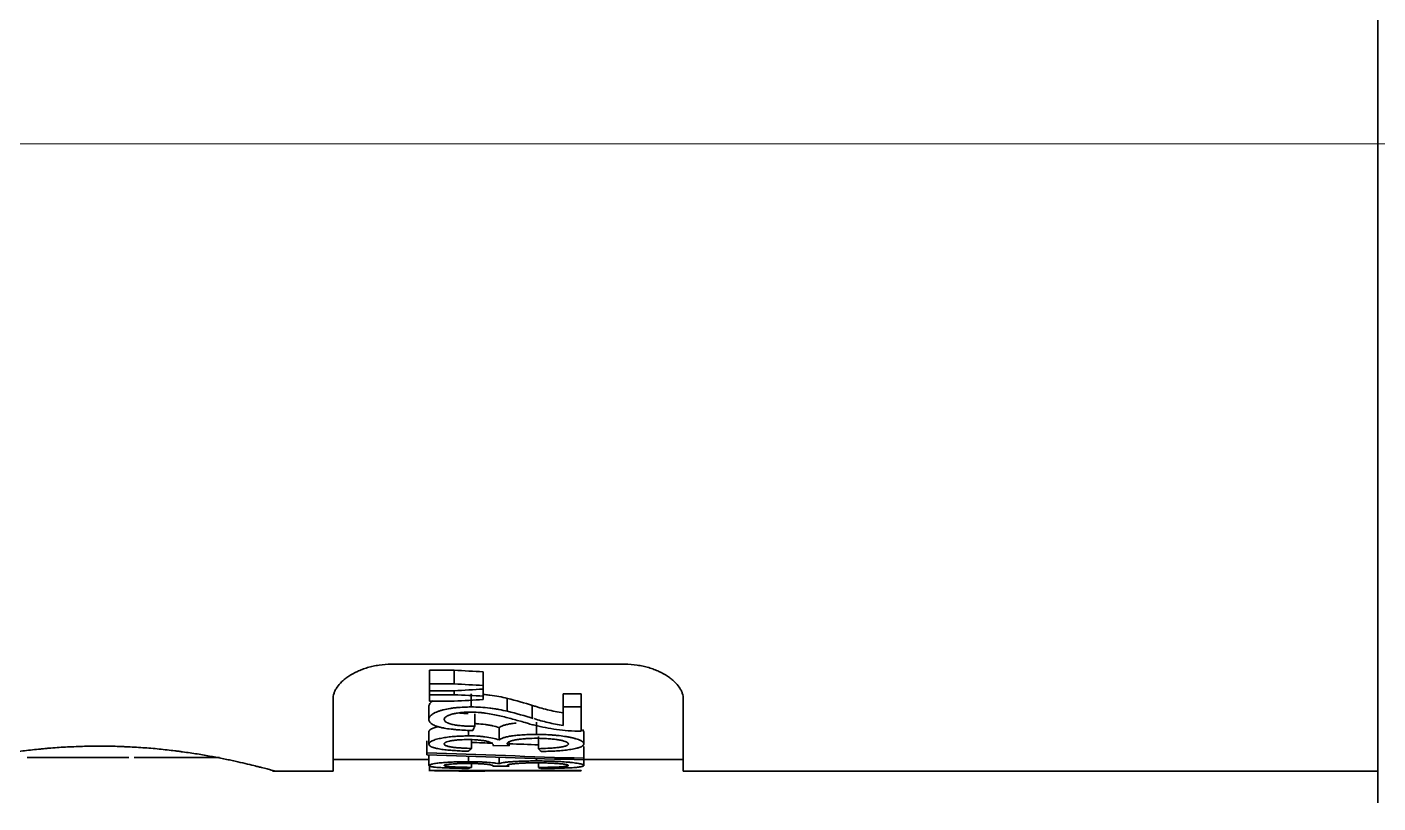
# Model space of a CAD drawing. Extents: x 5997 to 10491, y -672 to 3388.
# Drawn here: x 9485.33 to 9508.47, y 1330.53 to 1343.83 of the extents above; entities that cross this region are included whole.
import ezdxf

# ---------------------------------------------------------------- set-up
doc = ezdxf.new("R2010")
doc.units = 0
doc.header["$LTSCALE"] = 5
doc.layers.get('0').update_dxf_attribs({"linetype": 'CONTINUOUS', "lineweight": 0})
doc.layers.add('1', color=7, linetype='CONTINUOUS', true_color=0xffffff)

msp = doc.modelspace()

# ---------------------------------------------------------------- linework, layer by layer
at = {"color": 4}
msp.add_line((9415.073, 1341.826), (9515.073, 1341.826), dxfattribs=at)
at = {"layer": '1', "color": 7, "linetype": 'Continuous', "lineweight": 35}
for p, q in [((9508.473, 1330.529), (9508.473, 1353.124)), ((9491.573, 1332.906), (9495.573, 1332.906)), ((9492.225, 1332.803), (9492.225, 1332.57)), ((9492.225, 1332.803), (9492.651, 1332.803)), ((9492.651, 1332.803), (9492.651, 1332.57)), ((9493.147, 1332.775), (9493.147, 1332.542)), ((9492.651, 1332.57), (9492.225, 1332.57)), ((9492.225, 1332.453), (9492.225, 1332.57)), ((9493.147, 1332.542), (9493.147, 1332.481)), ((9493.147, 1332.481), (9493.147, 1332.359)), ((9490.573, 1332.31), (9490.573, 1331.076)), ((9492.225, 1332.453), (9492.225, 1332.384)), ((9492.225, 1332.453), (9492.651, 1332.453)), ((9492.225, 1332.276), (9492.225, 1332.384)), ((9492.651, 1332.384), (9492.225, 1332.384)), ((9492.225, 1332.276), (9492.651, 1332.276)), ((9492.651, 1332.453), (9492.651, 1332.384)), ((9493.147, 1332.359), (9493.147, 1332.301)), ((9493.558, 1332.099), (9493.558, 1332.321)), ((9494.518, 1332.398), (9494.518, 1332.175)), ((9494.518, 1332.398), (9494.825, 1332.398)), ((9494.825, 1332.398), (9494.825, 1332.175)), ((9496.573, 1331.076), (9496.573, 1332.31)), ((9492.215, 1332.182), (9492.215, 1331.963)), ((9493, 1331.843), (9493, 1332.059)), ((9493.985, 1332.198), (9493.985, 1331.975)), ((9494.825, 1332.175), (9494.518, 1332.175)), ((9494.518, 1331.856), (9494.518, 1332.175)), ((9494.825, 1332.175), (9494.825, 1331.759)), ((9493.417, 1331.821), (9493.417, 1331.61)), ((9494.056, 1331.915), (9494.056, 1331.703)), ((9494.848, 1331.788), (9494.869, 1331.75)), ((9492.182, 1331.596), (9492.182, 1331.39)), ((9492.215, 1331.748), (9492.215, 1331.539)), ((9492.892, 1331.776), (9492.892, 1331.678)), ((9492.947, 1331.463), (9492.947, 1331.612)), ((9493.593, 1331.508), (9493.593, 1331.56)), ((9494.094, 1331.666), (9494.094, 1331.459)), ((9494.869, 1331.75), (9494.869, 1331.54)), ((9492.182, 1331.356), (9492.182, 1331.39)), ((9492.215, 1331.354), (9492.215, 1331.171)), ((9492.892, 1331.33), (9492.892, 1331.236)), ((9493.313, 1331.514), (9493.593, 1331.508)), ((9494.869, 1331.499), (9494.869, 1331.295)), ((9485.839, 1331.306), (9485.939, 1331.306)), ((9485.961, 1331.306), (9485.939, 1331.306)), ((9486.156, 1331.306), (9485.961, 1331.306)), ((9486.156, 1331.306), (9486.531, 1331.306)), ((9486.663, 1331.306), (9486.531, 1331.306)), ((9486.956, 1331.306), (9486.663, 1331.306)), ((9487.074, 1331.306), (9486.956, 1331.306)), ((9490.573, 1331.276), (9492.215, 1331.276)), ((9492.225, 1331.164), (9492.225, 1331.088)), ((9492.225, 1331.083), (9492.225, 1331.088)), ((9494.825, 1331.088), (9492.225, 1331.088)), ((9492.947, 1331.139), (9492.947, 1331.204)), ((9493.313, 1331.16), (9493.593, 1331.157)), ((9493.417, 1331.312), (9493.417, 1331.204)), ((9494.056, 1331.291), (9494.056, 1331.249)), ((9494.094, 1331.201), (9494.094, 1331.137)), ((9494.825, 1331.088), (9494.825, 1331.081)), ((9494.869, 1331.266), (9494.869, 1331.295)), ((9494.869, 1331.276), (9496.573, 1331.276)), ((9494.869, 1331.266), (9494.869, 1331.171)), ((9489.538, 1331.076), (9490.573, 1331.076)), ((9492.792, 1331.081), (9494.825, 1331.081)), ((9492.834, 1331.076), (9493.146, 1331.076)), ((9493.176, 1331.076), (9493.176, 1331.081)), ((9496.573, 1331.076), (9508.473, 1331.076))]:
    msp.add_line(p, q, dxfattribs=at)
for centre, major_axis, ratio, start_param, end_param in [((9534.637, 2061.196), (0, -729.612), 0.995424, 6.225343, 6.226026), ((9535.189, 2089.596), (0, 758.231), 0.995424, 3.085204, 3.085861), ((9452.694, 2051.153), (0, 719.822), 0.995037, 3.197409, 3.198101), ((9536.012, 2205.77), (0, 874.471), 0.995795, 3.091778, 3.092348), ((9453.762, 2092.503), (0, 761.232), 0.995037, 3.192957, 3.193612), ((9492.274, 1342.117), (0, 11.038), 0.179816, 3.497773, 3.515945), ((9507.859, 1737.204), (0, -405.918), 0.987887, 6.245989, 6.246903), ((9507.887, 1745.894), (0, 414.809), 0.987887, 3.103258, 3.10982), ((9507.09, 1749.579), (0, -418.495), 0.987887, 6.247118, 6.253621), ((9492.031, 1342.833), (0, 11.755), 0.306694, 3.381996, 3.398443), ((9507.859, 1737.204), (0, -405.918), 0.987887, 6.247601, 6.248852), ((9494.755, 1342.355), (0, -11.278), 0.22723, 6.022337, 6.039108), ((9492.572, 1342.925), (0, 11.849), 0.306694, 3.228942, 3.244828), ((9494.361, 1342.403), (0, -11.327), 0.22723, 6.179204, 6.195448)]:
    msp.add_ellipse(centre, major_axis=major_axis, ratio=ratio, start_param=start_param, end_param=end_param, dxfattribs=at)
for points, knots in [([(9491.573, 1332.906), (9491.501, 1332.906), (9491.431, 1332.901), (9491.346, 1332.889), (9491.329, 1332.886), (9491.295, 1332.88), (9491.278, 1332.877), (9491.229, 1332.866), (9491.197, 1332.858), (9491.134, 1332.839), (9491.104, 1332.829), (9491.06, 1332.813), (9491.046, 1332.807), (9491.018, 1332.795), (9491.004, 1332.789), (9490.936, 1332.758), (9490.887, 1332.731), (9490.832, 1332.694), (9490.821, 1332.687), (9490.801, 1332.672), (9490.79, 1332.664), (9490.761, 1332.641), (9490.743, 1332.625), (9490.693, 1332.577), (9490.665, 1332.544), (9490.63, 1332.494), (9490.62, 1332.477), (9490.603, 1332.443), (9490.596, 1332.426), (9490.579, 1332.376), (9490.573, 1332.343), (9490.573, 1332.31)], [0, 0, 0, 0, 0.125, 0.125, 0.15625, 0.15625, 0.1875, 0.1875, 0.25, 0.25, 0.3125, 0.3125, 0.34375, 0.34375, 0.375, 0.375, 0.5, 0.5, 0.53125, 0.53125, 0.5625, 0.5625, 0.625, 0.625, 0.75, 0.75, 0.8125, 0.8125, 0.875, 0.875, 1, 1, 1, 1]), ([(9495.573, 1332.906), (9495.644, 1332.906), (9495.714, 1332.901), (9495.8, 1332.889), (9495.817, 1332.886), (9495.851, 1332.88), (9495.867, 1332.877), (9495.917, 1332.866), (9495.949, 1332.858), (9496.012, 1332.839), (9496.042, 1332.829), (9496.086, 1332.813), (9496.1, 1332.807), (9496.128, 1332.795), (9496.142, 1332.789), (9496.21, 1332.758), (9496.258, 1332.731), (9496.314, 1332.694), (9496.324, 1332.687), (9496.345, 1332.672), (9496.355, 1332.664), (9496.385, 1332.641), (9496.403, 1332.625), (9496.453, 1332.577), (9496.481, 1332.544), (9496.515, 1332.494), (9496.525, 1332.477), (9496.543, 1332.443), (9496.55, 1332.426), (9496.567, 1332.376), (9496.573, 1332.343), (9496.573, 1332.31)], [0, 0, 0, 0, 0.125, 0.125, 0.15625, 0.15625, 0.1875, 0.1875, 0.25, 0.25, 0.3125, 0.3125, 0.34375, 0.34375, 0.375, 0.375, 0.5, 0.5, 0.53125, 0.53125, 0.5625, 0.5625, 0.625, 0.625, 0.75, 0.75, 0.8125, 0.8125, 0.875, 0.875, 1, 1, 1, 1]), ([(9492.283, 1332.277), (9492.272, 1332.27), (9492.263, 1332.263), (9492.251, 1332.252), (9492.246, 1332.248), (9492.239, 1332.24), (9492.236, 1332.235), (9492.221, 1332.215), (9492.215, 1332.198), (9492.215, 1332.182)], [0, 0, 0, 0, 0.238521, 0.238521, 0.365434, 0.365434, 0.492347, 0.492347, 1, 1, 1, 1]), ([(9493.561, 1332.321), (9493.513, 1332.333), (9493.416, 1332.354), (9493.314, 1332.37), (9493.235, 1332.38), (9493.209, 1332.383), (9493.17, 1332.387), (9493.159, 1332.388), (9493.147, 1332.389)], [0, 0, 0, 0, 0.368468, 0.736936, 0.736936, 0.921169, 0.921169, 1, 1, 1, 1]), ([(9492.215, 1331.963), (9492.215, 1331.98), (9492.221, 1331.996), (9492.236, 1332.016), (9492.239, 1332.02), (9492.247, 1332.028), (9492.259, 1332.039), (9492.274, 1332.05), (9492.291, 1332.061), (9492.297, 1332.064), (9492.31, 1332.071), (9492.316, 1332.075), (9492.337, 1332.084), (9492.351, 1332.09), (9492.382, 1332.102), (9492.398, 1332.107), (9492.431, 1332.117), (9492.449, 1332.122), (9492.502, 1332.135), (9492.539, 1332.142), (9492.596, 1332.151), (9492.615, 1332.154), (9492.654, 1332.159), (9492.674, 1332.161), (9492.734, 1332.167), (9492.774, 1332.169), (9492.855, 1332.173), (9492.896, 1332.174), (9492.937, 1332.174)], [0, 0, 0, 0, 0.125, 0.125, 0.15625, 0.15625, 0.1875, 0.25, 0.25, 0.28125, 0.28125, 0.3125, 0.3125, 0.375, 0.375, 0.4375, 0.4375, 0.5, 0.5, 0.625, 0.625, 0.6875, 0.6875, 0.75, 0.75, 0.875, 0.875, 1, 1, 1, 1]), ([(9492.929, 1332.086), (9492.879, 1332.086), (9492.829, 1332.084), (9492.768, 1332.078), (9492.756, 1332.077), (9492.732, 1332.074), (9492.72, 1332.072), (9492.685, 1332.067), (9492.662, 1332.063), (9492.629, 1332.056), (9492.618, 1332.053), (9492.597, 1332.047), (9492.577, 1332.041), (9492.558, 1332.034), (9492.545, 1332.028), (9492.541, 1332.026), (9492.533, 1332.022), (9492.529, 1332.02), (9492.518, 1332.014), (9492.511, 1332.01), (9492.503, 1332.003), (9492.5, 1332.001), (9492.495, 1331.996), (9492.493, 1331.994), (9492.483, 1331.982), (9492.479, 1331.972), (9492.479, 1331.962)], [0, 0, 0, 0, 0.25, 0.25, 0.3125, 0.3125, 0.375, 0.375, 0.5, 0.5, 0.5625, 0.5625, 0.625, 0.6875, 0.6875, 0.71875, 0.71875, 0.75, 0.75, 0.8125, 0.8125, 0.84375, 0.84375, 0.875, 0.875, 1, 1, 1, 1]), ([(9492.891, 1332.061), (9492.872, 1332.061), (9492.853, 1332.062), (9492.806, 1332.065), (9492.779, 1332.067), (9492.743, 1332.071), (9492.735, 1332.072), (9492.727, 1332.073)], [0, 0, 0, 0, 0.349547, 0.349547, 0.850935, 0.850935, 1, 1, 1, 1]), ([(9493.862, 1331.908), (9493.791, 1331.928), (9493.72, 1331.947), (9493.612, 1331.977), (9493.575, 1331.986), (9493.501, 1332.005), (9493.464, 1332.014), (9493.35, 1332.041), (9493.272, 1332.056), (9493.167, 1332.07), (9493.146, 1332.073), (9493.103, 1332.077), (9493.082, 1332.079), (9493.017, 1332.084), (9492.973, 1332.086), (9492.929, 1332.086)], [0, 0, 0, 0, 0.25, 0.25, 0.375, 0.375, 0.5, 0.5, 0.75, 0.75, 0.8125, 0.8125, 0.875, 0.875, 1, 1, 1, 1]), ([(9492.937, 1332.174), (9492.992, 1332.174), (9493.046, 1332.172), (9493.153, 1332.165), (9493.207, 1332.161), (9493.285, 1332.151), (9493.311, 1332.148), (9493.363, 1332.14), (9493.389, 1332.136), (9493.465, 1332.122), (9493.514, 1332.111), (9493.561, 1332.1)], [0, 0, 0, 0, 0.25, 0.25, 0.5, 0.5, 0.625, 0.625, 0.75, 0.75, 1, 1, 1, 1]), ([(9494.517, 1332.071), (9494.423, 1332.087), (9494.332, 1332.106), (9494.201, 1332.138), (9494.136, 1332.156), (9494.074, 1332.174), (9494.033, 1332.187), (9494.013, 1332.194), (9493.993, 1332.201)], [0, 0, 0, 0, 0.5, 0.5, 0.75, 0.875, 0.875, 1, 1, 1, 1]), ([(9492.215, 1331.963), (9492.215, 1331.946), (9492.221, 1331.93), (9492.235, 1331.91), (9492.238, 1331.906), (9492.246, 1331.899), (9492.258, 1331.888), (9492.274, 1331.877), (9492.298, 1331.864), (9492.311, 1331.858), (9492.34, 1331.846), (9492.355, 1331.841), (9492.388, 1331.831), (9492.406, 1331.827), (9492.441, 1331.818), (9492.46, 1331.815), (9492.516, 1331.804), (9492.555, 1331.799), (9492.615, 1331.792), (9492.635, 1331.79), (9492.676, 1331.786), (9492.696, 1331.784), (9492.758, 1331.779), (9492.799, 1331.777), (9492.883, 1331.773), (9492.924, 1331.772), (9492.966, 1331.771)], [0, 0, 0, 0, 0.125, 0.125, 0.15625, 0.15625, 0.1875, 0.25, 0.25, 0.3125, 0.3125, 0.375, 0.375, 0.4375, 0.4375, 0.5, 0.5, 0.625, 0.625, 0.6875, 0.6875, 0.75, 0.75, 0.875, 0.875, 1, 1, 1, 1]), ([(9492.373, 1331.838), (9492.371, 1331.837), (9492.369, 1331.837), (9492.338, 1331.829), (9492.311, 1331.821), (9492.283, 1331.809), (9492.277, 1331.806), (9492.267, 1331.802), (9492.262, 1331.799), (9492.249, 1331.792), (9492.241, 1331.786), (9492.231, 1331.778), (9492.229, 1331.775), (9492.224, 1331.77), (9492.222, 1331.767), (9492.217, 1331.759), (9492.215, 1331.753), (9492.215, 1331.748)], [0, 0, 0, 0, 0.02172, 0.02172, 0.347813, 0.347813, 0.429337, 0.429337, 0.51086, 0.51086, 0.673907, 0.673907, 0.75543, 0.75543, 0.836953, 0.836953, 1, 1, 1, 1]), ([(9493, 1331.843), (9492.944, 1331.843), (9492.888, 1331.845), (9492.806, 1331.849), (9492.779, 1331.852), (9492.738, 1331.856), (9492.725, 1331.857), (9492.698, 1331.861), (9492.685, 1331.862), (9492.659, 1331.867), (9492.646, 1331.869), (9492.622, 1331.874), (9492.61, 1331.877), (9492.575, 1331.886), (9492.554, 1331.893), (9492.531, 1331.903), (9492.527, 1331.905), (9492.519, 1331.91), (9492.507, 1331.916), (9492.498, 1331.924), (9492.491, 1331.932), (9492.489, 1331.934), (9492.485, 1331.94), (9492.481, 1331.948), (9492.479, 1331.956), (9492.479, 1331.962)], [0, 0, 0, 0, 0.25, 0.25, 0.375, 0.375, 0.4375, 0.4375, 0.5, 0.5, 0.5625, 0.5625, 0.625, 0.625, 0.75, 0.75, 0.78125, 0.78125, 0.8125, 0.875, 0.875, 0.90625, 0.90625, 0.9375, 1, 1, 1, 1]), ([(9493.417, 1331.821), (9493.383, 1331.832), (9493.346, 1331.843), (9493.286, 1331.856), (9493.265, 1331.86), (9493.232, 1331.866), (9493.221, 1331.868), (9493.199, 1331.871), (9493.188, 1331.873), (9493.132, 1331.88), (9493.085, 1331.885), (9493.024, 1331.888), (9493.012, 1331.889), (9493, 1331.889)], [0, 0, 0, 0, 0.308126, 0.308126, 0.462189, 0.462189, 0.539221, 0.539221, 0.616252, 0.616252, 0.924378, 0.924378, 1, 1, 1, 1]), ([(9493.713, 1331.899), (9493.71, 1331.899), (9493.675, 1331.895), (9493.614, 1331.887), (9493.542, 1331.872), (9493.486, 1331.856), (9493.444, 1331.839), (9493.425, 1331.827), (9493.417, 1331.821)], [0, 0, 0, 0, 0.015873, 0.213686, 0.411498, 0.609311, 0.807124, 1, 1, 1, 1]), ([(9494.603, 1331.766), (9494.535, 1331.773), (9494.468, 1331.78), (9494.338, 1331.798), (9494.211, 1331.819), (9494.091, 1331.845), (9494.002, 1331.867), (9493.973, 1331.874), (9493.917, 1331.89), (9493.889, 1331.899), (9493.862, 1331.907)], [0, 0, 0, 0, 0.25, 0.25, 0.5, 0.75, 0.75, 0.875, 0.875, 1, 1, 1, 1]), ([(9494.017, 1331.974), (9494.094, 1331.949), (9494.174, 1331.927), (9494.341, 1331.887), (9494.427, 1331.87), (9494.517, 1331.855)], [0, 0, 0, 0, 0.5, 0.5, 1, 1, 1, 1]), ([(9492.215, 1331.539), (9492.215, 1331.55), (9492.222, 1331.56), (9492.247, 1331.582), (9492.266, 1331.592), (9492.311, 1331.61), (9492.338, 1331.618), (9492.381, 1331.629), (9492.396, 1331.633), (9492.428, 1331.639), (9492.444, 1331.642), (9492.492, 1331.651), (9492.526, 1331.656), (9492.596, 1331.664), (9492.632, 1331.667), (9492.705, 1331.672), (9492.741, 1331.674), (9492.815, 1331.677), (9492.852, 1331.678), (9492.889, 1331.678)], [0, 0, 0, 0, 0.125, 0.125, 0.25, 0.25, 0.375, 0.375, 0.4375, 0.4375, 0.5, 0.5, 0.625, 0.625, 0.75, 0.75, 0.875, 0.875, 1, 1, 1, 1]), ([(9492.883, 1331.615), (9492.839, 1331.615), (9492.796, 1331.614), (9492.732, 1331.61), (9492.711, 1331.609), (9492.669, 1331.605), (9492.648, 1331.602), (9492.618, 1331.598), (9492.609, 1331.596), (9492.589, 1331.593), (9492.58, 1331.591), (9492.553, 1331.585), (9492.537, 1331.581), (9492.519, 1331.575), (9492.516, 1331.573), (9492.51, 1331.571), (9492.506, 1331.569), (9492.498, 1331.565), (9492.493, 1331.562), (9492.487, 1331.557), (9492.485, 1331.556), (9492.482, 1331.553), (9492.481, 1331.551), (9492.478, 1331.546), (9492.477, 1331.543), (9492.477, 1331.54)], [0, 0, 0, 0, 0.25, 0.25, 0.375, 0.375, 0.5, 0.5, 0.5625, 0.5625, 0.625, 0.625, 0.75, 0.75, 0.78125, 0.78125, 0.8125, 0.8125, 0.875, 0.875, 0.90625, 0.90625, 0.9375, 0.9375, 1, 1, 1, 1]), ([(9492.883, 1331.615), (9492.933, 1331.615), (9492.982, 1331.614), (9493.055, 1331.609), (9493.078, 1331.607), (9493.114, 1331.603), (9493.125, 1331.601), (9493.148, 1331.598), (9493.17, 1331.594), (9493.191, 1331.59), (9493.211, 1331.585), (9493.22, 1331.583), (9493.248, 1331.575), (9493.263, 1331.569), (9493.28, 1331.562), (9493.283, 1331.56), (9493.289, 1331.557), (9493.297, 1331.552), (9493.308, 1331.543), (9493.313, 1331.536), (9493.316, 1331.529), (9493.317, 1331.525), (9493.317, 1331.522)], [0, 0, 0, 0, 0.25, 0.25, 0.375, 0.375, 0.4375, 0.4375, 0.5, 0.5625, 0.5625, 0.625, 0.625, 0.75, 0.75, 0.78125, 0.78125, 0.8125, 0.875, 0.9375, 0.9375, 1, 1, 1, 1]), ([(9492.889, 1331.677), (9492.938, 1331.679), (9492.987, 1331.678), (9493.059, 1331.674), (9493.083, 1331.672), (9493.13, 1331.668), (9493.154, 1331.666), (9493.221, 1331.657), (9493.264, 1331.649), (9493.346, 1331.631), (9493.383, 1331.621), (9493.417, 1331.61)], [0, 0, 0, 0, 0.25, 0.25, 0.375, 0.375, 0.5, 0.5, 0.75, 0.75, 1, 1, 1, 1]), ([(9493.417, 1331.61), (9493.425, 1331.616), (9493.444, 1331.628), (9493.486, 1331.645), (9493.542, 1331.661), (9493.615, 1331.675), (9493.703, 1331.687), (9493.806, 1331.696), (9493.923, 1331.701), (9494.01, 1331.703), (9494.056, 1331.703)], [0, 0, 0, 0, 0.122262, 0.247653, 0.373044, 0.498435, 0.623827, 0.749218, 0.874609, 1, 1, 1, 1]), ([(9494.062, 1331.637), (9494.008, 1331.637), (9493.955, 1331.635), (9493.876, 1331.631), (9493.85, 1331.629), (9493.811, 1331.626), (9493.798, 1331.624), (9493.773, 1331.621), (9493.76, 1331.62), (9493.723, 1331.614), (9493.7, 1331.61), (9493.666, 1331.603), (9493.655, 1331.601), (9493.635, 1331.595), (9493.625, 1331.592), (9493.607, 1331.586), (9493.599, 1331.583), (9493.584, 1331.576), (9493.578, 1331.572), (9493.567, 1331.565), (9493.563, 1331.561), (9493.56, 1331.555), (9493.559, 1331.553), (9493.557, 1331.549), (9493.557, 1331.547), (9493.557, 1331.545)], [0, 0, 0, 0, 0.25, 0.25, 0.375, 0.375, 0.4375, 0.4375, 0.5, 0.5, 0.625, 0.625, 0.6875, 0.6875, 0.75, 0.75, 0.8125, 0.8125, 0.875, 0.875, 0.9375, 0.9375, 0.96875, 0.96875, 1, 1, 1, 1]), ([(9494.869, 1331.54), (9494.869, 1331.547), (9494.866, 1331.557), (9494.859, 1331.566), (9494.854, 1331.573), (9494.85, 1331.576), (9494.839, 1331.586), (9494.829, 1331.592), (9494.812, 1331.6), (9494.806, 1331.603), (9494.794, 1331.609), (9494.787, 1331.612), (9494.765, 1331.62), (9494.75, 1331.625), (9494.718, 1331.634), (9494.7, 1331.639), (9494.665, 1331.647), (9494.646, 1331.651), (9494.609, 1331.659), (9494.589, 1331.662), (9494.53, 1331.672), (9494.49, 1331.678), (9494.427, 1331.685), (9494.406, 1331.687), (9494.363, 1331.691), (9494.341, 1331.693), (9494.233, 1331.7), (9494.145, 1331.703), (9494.056, 1331.703)], [0, 0, 0, 0, 0.0625, 0.09375, 0.09375, 0.125, 0.125, 0.1875, 0.1875, 0.21875, 0.21875, 0.25, 0.25, 0.3125, 0.3125, 0.375, 0.375, 0.4375, 0.4375, 0.5, 0.5, 0.625, 0.625, 0.6875, 0.6875, 0.75, 0.75, 1, 1, 1, 1]), ([(9486.579, 1331.503), (9486.479, 1331.503), (9486.38, 1331.502), (9486.184, 1331.496), (9485.99, 1331.488), (9485.799, 1331.475), (9485.681, 1331.465), (9485.658, 1331.463), (9485.611, 1331.458), (9485.587, 1331.456), (9485.517, 1331.449), (9485.471, 1331.445), (9485.335, 1331.43), (9485.158, 1331.408), (9484.991, 1331.383), (9484.868, 1331.364), (9484.828, 1331.357), (9484.769, 1331.347), (9484.749, 1331.343), (9484.71, 1331.337), (9484.614, 1331.319), (9484.451, 1331.288), (9484.255, 1331.247), (9484.138, 1331.22), (9484.069, 1331.204), (9484.056, 1331.201), (9484.029, 1331.194), (9483.99, 1331.185), (9483.954, 1331.176), (9483.884, 1331.159), (9483.8, 1331.138), (9483.734, 1331.12), (9483.69, 1331.108), (9483.677, 1331.105), (9483.659, 1331.1), (9483.653, 1331.098), (9483.642, 1331.095), (9483.616, 1331.088), (9483.583, 1331.079), (9483.573, 1331.076), (9483.573, 1331.076), (9483.573, 1331.076), (9483.573, 1331.076)], [0, 0, 0, 0, 0.062469, 0.062469, 0.124939, 0.187408, 0.187408, 0.203026, 0.203026, 0.218643, 0.218643, 0.249878, 0.249878, 0.312347, 0.374817, 0.374817, 0.406051, 0.406051, 0.421669, 0.421669, 0.437286, 0.499756, 0.562225, 0.624694, 0.624694, 0.640312, 0.640312, 0.655929, 0.687164, 0.687164, 0.749633, 0.812103, 0.812103, 0.843338, 0.843338, 0.858955, 0.858955, 0.874572, 0.937042, 0.999511, 0.999511, 1, 1, 1, 1]), ([(9489.573, 1331.076), (9489.573, 1331.076), (9489.568, 1331.077), (9489.549, 1331.083), (9489.535, 1331.087), (9489.497, 1331.097), (9489.449, 1331.11), (9489.383, 1331.128), (9489.336, 1331.14), (9489.326, 1331.142), (9489.306, 1331.147), (9489.296, 1331.15), (9489.265, 1331.158), (9489.243, 1331.164), (9489.173, 1331.181), (9489.073, 1331.205), (9488.957, 1331.232), (9488.864, 1331.252), (9488.833, 1331.259), (9488.783, 1331.269), (9488.766, 1331.273), (9488.733, 1331.28), (9488.647, 1331.297), (9488.485, 1331.328), (9488.251, 1331.369), (9488.084, 1331.394), (9487.975, 1331.408), (9487.953, 1331.411), (9487.909, 1331.417), (9487.843, 1331.426), (9487.776, 1331.433), (9487.64, 1331.449), (9487.457, 1331.467), (9487.267, 1331.48), (9487.122, 1331.489), (9487.073, 1331.491), (9487, 1331.494), (9486.975, 1331.495), (9486.926, 1331.497), (9486.802, 1331.501), (9486.678, 1331.503), (9486.579, 1331.503)], [0, 0, 0, 0, 0.0608, 0.0608, 0.123414, 0.123414, 0.186027, 0.24864, 0.24864, 0.264293, 0.264293, 0.279947, 0.279947, 0.311253, 0.311253, 0.373867, 0.43648, 0.43648, 0.467787, 0.467787, 0.48344, 0.48344, 0.499093, 0.561707, 0.62432, 0.686933, 0.686933, 0.702587, 0.702587, 0.71824, 0.749547, 0.749547, 0.81216, 0.874773, 0.874773, 0.90608, 0.90608, 0.921733, 0.921733, 0.937387, 1, 1, 1, 1]), ([(9492.215, 1331.539), (9492.215, 1331.528), (9492.221, 1331.517), (9492.237, 1331.505), (9492.241, 1331.503), (9492.248, 1331.498), (9492.261, 1331.491), (9492.277, 1331.485), (9492.294, 1331.479), (9492.3, 1331.477), (9492.313, 1331.473), (9492.332, 1331.468), (9492.353, 1331.463), (9492.383, 1331.457), (9492.398, 1331.454), (9492.43, 1331.449), (9492.446, 1331.447), (9492.496, 1331.44), (9492.53, 1331.437), (9492.599, 1331.43), (9492.634, 1331.428), (9492.706, 1331.423), (9492.743, 1331.421), (9492.816, 1331.418), (9492.852, 1331.417), (9492.889, 1331.416)], [0, 0, 0, 0, 0.125, 0.125, 0.15625, 0.15625, 0.1875, 0.25, 0.25, 0.28125, 0.28125, 0.3125, 0.375, 0.375, 0.4375, 0.4375, 0.5, 0.5, 0.625, 0.625, 0.75, 0.75, 0.875, 0.875, 1, 1, 1, 1]), ([(9492.477, 1331.54), (9492.477, 1331.533), (9492.482, 1331.526), (9492.496, 1331.516), (9492.502, 1331.513), (9492.516, 1331.507), (9492.524, 1331.504), (9492.55, 1331.497), (9492.57, 1331.493), (9492.601, 1331.487), (9492.612, 1331.486), (9492.635, 1331.483), (9492.646, 1331.481), (9492.68, 1331.477), (9492.704, 1331.475), (9492.751, 1331.472), (9492.775, 1331.47), (9492.848, 1331.466), (9492.897, 1331.465), (9492.947, 1331.463)], [0, 0, 0, 0, 0.125, 0.125, 0.1875, 0.1875, 0.25, 0.25, 0.375, 0.375, 0.4375, 0.4375, 0.5, 0.5, 0.625, 0.625, 0.75, 0.75, 1, 1, 1, 1]), ([(9493.313, 1331.514), (9493.314, 1331.515), (9493.315, 1331.516), (9493.317, 1331.519), (9493.317, 1331.521), (9493.318, 1331.522)], [0, 0, 0, 0, 0.5, 0.5, 1, 1, 1, 1]), ([(9493.557, 1331.545), (9493.559, 1331.538), (9493.562, 1331.532), (9493.574, 1331.52), (9493.582, 1331.514), (9493.593, 1331.508)], [0, 0, 0, 0, 0.5, 0.5, 1, 1, 1, 1]), ([(9494.094, 1331.459), (9494.147, 1331.46), (9494.2, 1331.462), (9494.278, 1331.467), (9494.304, 1331.468), (9494.355, 1331.472), (9494.381, 1331.475), (9494.431, 1331.48), (9494.455, 1331.483), (9494.49, 1331.489), (9494.501, 1331.491), (9494.523, 1331.495), (9494.533, 1331.497), (9494.553, 1331.503), (9494.561, 1331.505), (9494.573, 1331.51), (9494.577, 1331.512), (9494.584, 1331.515), (9494.587, 1331.517), (9494.595, 1331.522), (9494.599, 1331.525), (9494.604, 1331.533), (9494.605, 1331.537), (9494.605, 1331.541)], [0, 0, 0, 0, 0.25, 0.25, 0.375, 0.375, 0.5, 0.5, 0.625, 0.625, 0.6875, 0.6875, 0.75, 0.75, 0.8125, 0.8125, 0.84375, 0.84375, 0.875, 0.875, 0.9375, 0.9375, 1, 1, 1, 1]), ([(9494.136, 1331.411), (9494.176, 1331.412), (9494.215, 1331.413), (9494.294, 1331.415), (9494.333, 1331.417), (9494.41, 1331.422), (9494.448, 1331.424), (9494.505, 1331.429), (9494.524, 1331.431), (9494.561, 1331.435), (9494.579, 1331.437), (9494.633, 1331.444), (9494.667, 1331.449), (9494.715, 1331.459), (9494.731, 1331.462), (9494.753, 1331.468), (9494.76, 1331.47), (9494.774, 1331.474), (9494.781, 1331.476), (9494.8, 1331.482), (9494.811, 1331.487), (9494.827, 1331.494), (9494.831, 1331.496), (9494.84, 1331.501), (9494.852, 1331.509), (9494.86, 1331.517), (9494.865, 1331.526), (9494.867, 1331.529), (9494.868, 1331.534), (9494.869, 1331.537), (9494.869, 1331.54)], [0, 0, 0, 0, 0.125, 0.125, 0.25, 0.25, 0.375, 0.375, 0.4375, 0.4375, 0.5, 0.5, 0.625, 0.625, 0.6875, 0.6875, 0.71875, 0.71875, 0.75, 0.75, 0.8125, 0.8125, 0.84375, 0.84375, 0.875, 0.9375, 0.9375, 0.96875, 0.96875, 1, 1, 1, 1]), ([(9487.629, 1331.306), (9487.509, 1331.306), (9487.299, 1331.306), (9487.176, 1331.306), (9487.165, 1331.306), (9487.166, 1331.306)], [0, 0, 0, 0, 0.445135, 0.890269, 1, 1, 1, 1]), ([(9492.215, 1331.171), (9492.215, 1331.173), (9492.217, 1331.176), (9492.222, 1331.179), (9492.224, 1331.181), (9492.229, 1331.183), (9492.232, 1331.184), (9492.242, 1331.188), (9492.25, 1331.19), (9492.264, 1331.194), (9492.269, 1331.195), (9492.28, 1331.197), (9492.285, 1331.198), (9492.314, 1331.204), (9492.341, 1331.208), (9492.385, 1331.213), (9492.401, 1331.215), (9492.432, 1331.218), (9492.448, 1331.219), (9492.497, 1331.223), (9492.53, 1331.226), (9492.582, 1331.229), (9492.6, 1331.23), (9492.635, 1331.231), (9492.653, 1331.232), (9492.707, 1331.234), (9492.743, 1331.235), (9492.816, 1331.236), (9492.852, 1331.236), (9492.889, 1331.236)], [0, 0, 0, 0, 0.0625, 0.0625, 0.09375, 0.09375, 0.125, 0.125, 0.1875, 0.1875, 0.21875, 0.21875, 0.25, 0.25, 0.375, 0.375, 0.4375, 0.4375, 0.5, 0.5, 0.625, 0.625, 0.6875, 0.6875, 0.75, 0.75, 0.875, 0.875, 1, 1, 1, 1]), ([(9492.215, 1331.171), (9492.215, 1331.166), (9492.222, 1331.161), (9492.238, 1331.156), (9492.242, 1331.155), (9492.25, 1331.153), (9492.263, 1331.15), (9492.279, 1331.147), (9492.296, 1331.145), (9492.303, 1331.144), (9492.315, 1331.143), (9492.322, 1331.142), (9492.342, 1331.14), (9492.357, 1331.139), (9492.386, 1331.136), (9492.402, 1331.135), (9492.433, 1331.133), (9492.45, 1331.133), (9492.499, 1331.13), (9492.533, 1331.129), (9492.602, 1331.127), (9492.637, 1331.126), (9492.708, 1331.124), (9492.744, 1331.123), (9492.816, 1331.122), (9492.853, 1331.122), (9492.889, 1331.121)], [0, 0, 0, 0, 0.125, 0.125, 0.15625, 0.15625, 0.1875, 0.25, 0.25, 0.28125, 0.28125, 0.3125, 0.3125, 0.375, 0.375, 0.4375, 0.4375, 0.5, 0.5, 0.625, 0.625, 0.75, 0.75, 0.875, 0.875, 1, 1, 1, 1]), ([(9492.883, 1331.206), (9492.84, 1331.206), (9492.797, 1331.205), (9492.734, 1331.204), (9492.713, 1331.203), (9492.682, 1331.201), (9492.671, 1331.201), (9492.651, 1331.2), (9492.641, 1331.199), (9492.611, 1331.197), (9492.592, 1331.196), (9492.565, 1331.193), (9492.556, 1331.192), (9492.54, 1331.19), (9492.532, 1331.189), (9492.517, 1331.187), (9492.511, 1331.185), (9492.499, 1331.183), (9492.494, 1331.181), (9492.485, 1331.179), (9492.482, 1331.177), (9492.478, 1331.174), (9492.477, 1331.173), (9492.477, 1331.171)], [0, 0, 0, 0, 0.25, 0.25, 0.375, 0.375, 0.4375, 0.4375, 0.5, 0.5, 0.625, 0.625, 0.6875, 0.6875, 0.75, 0.75, 0.8125, 0.8125, 0.875, 0.875, 0.9375, 0.9375, 1, 1, 1, 1]), ([(9492.477, 1331.171), (9492.477, 1331.17), (9492.478, 1331.168), (9492.482, 1331.166), (9492.484, 1331.165), (9492.487, 1331.163), (9492.49, 1331.163), (9492.497, 1331.161), (9492.503, 1331.159), (9492.514, 1331.157), (9492.518, 1331.157), (9492.526, 1331.156), (9492.539, 1331.154), (9492.553, 1331.153), (9492.573, 1331.151), (9492.583, 1331.15), (9492.615, 1331.148), (9492.637, 1331.147), (9492.683, 1331.145), (9492.706, 1331.144), (9492.753, 1331.142), (9492.777, 1331.142), (9492.849, 1331.14), (9492.898, 1331.14), (9492.947, 1331.139)], [0, 0, 0, 0, 0.0625, 0.0625, 0.09375, 0.09375, 0.125, 0.125, 0.1875, 0.1875, 0.21875, 0.21875, 0.25, 0.3125, 0.3125, 0.375, 0.375, 0.5, 0.5, 0.625, 0.625, 0.75, 0.75, 1, 1, 1, 1]), ([(9493.317, 1331.163), (9493.317, 1331.166), (9493.314, 1331.17), (9493.305, 1331.174), (9493.303, 1331.174), (9493.299, 1331.176), (9493.291, 1331.178), (9493.282, 1331.18), (9493.269, 1331.183), (9493.261, 1331.185), (9493.245, 1331.187), (9493.236, 1331.189), (9493.218, 1331.191), (9493.208, 1331.192), (9493.188, 1331.194), (9493.178, 1331.195), (9493.146, 1331.198), (9493.123, 1331.199), (9493.089, 1331.201), (9493.077, 1331.202), (9493.053, 1331.203), (9493.041, 1331.203), (9492.981, 1331.205), (9492.932, 1331.206), (9492.883, 1331.206)], [0, 0, 0, 0, 0.125, 0.125, 0.15625, 0.15625, 0.1875, 0.25, 0.25, 0.3125, 0.3125, 0.375, 0.375, 0.4375, 0.4375, 0.5, 0.5, 0.625, 0.625, 0.6875, 0.6875, 0.75, 0.75, 1, 1, 1, 1]), ([(9492.889, 1331.236), (9492.938, 1331.237), (9492.986, 1331.236), (9493.058, 1331.235), (9493.082, 1331.234), (9493.117, 1331.232), (9493.129, 1331.232), (9493.152, 1331.23), (9493.163, 1331.23), (9493.22, 1331.226), (9493.263, 1331.222), (9493.314, 1331.217), (9493.324, 1331.216), (9493.344, 1331.214), (9493.373, 1331.21), (9493.4, 1331.206), (9493.417, 1331.204)], [0, 0, 0, 0, 0.25, 0.25, 0.375, 0.375, 0.4375, 0.4375, 0.5, 0.5, 0.75, 0.75, 0.8125, 0.8125, 0.875, 1, 1, 1, 1]), ([(9493.417, 1331.204), (9493.425, 1331.206), (9493.444, 1331.212), (9493.486, 1331.22), (9493.544, 1331.228), (9493.617, 1331.235), (9493.705, 1331.241), (9493.807, 1331.245), (9493.923, 1331.248), (9494.011, 1331.249), (9494.056, 1331.249)], [0, 0, 0, 0, 0.122256, 0.247648, 0.37304, 0.498432, 0.623824, 0.749216, 0.874608, 1, 1, 1, 1]), ([(9494.062, 1331.216), (9494.009, 1331.216), (9493.956, 1331.216), (9493.878, 1331.214), (9493.852, 1331.213), (9493.814, 1331.211), (9493.801, 1331.21), (9493.776, 1331.209), (9493.763, 1331.208), (9493.726, 1331.206), (9493.703, 1331.204), (9493.669, 1331.201), (9493.658, 1331.199), (9493.637, 1331.197), (9493.627, 1331.195), (9493.609, 1331.193), (9493.6, 1331.191), (9493.589, 1331.189), (9493.585, 1331.188), (9493.579, 1331.186), (9493.576, 1331.185), (9493.568, 1331.183), (9493.564, 1331.181), (9493.56, 1331.178), (9493.559, 1331.177), (9493.557, 1331.175), (9493.557, 1331.174), (9493.557, 1331.173)], [0, 0, 0, 0, 0.25, 0.25, 0.375, 0.375, 0.4375, 0.4375, 0.5, 0.5, 0.625, 0.625, 0.6875, 0.6875, 0.75, 0.75, 0.8125, 0.8125, 0.84375, 0.84375, 0.875, 0.875, 0.9375, 0.9375, 0.96875, 0.96875, 1, 1, 1, 1]), ([(9493.557, 1331.173), (9493.559, 1331.171), (9493.562, 1331.168), (9493.571, 1331.164), (9493.575, 1331.162), (9493.583, 1331.16), (9493.588, 1331.159), (9493.593, 1331.157)], [0, 0, 0, 0, 0.5, 0.5, 0.75, 0.75, 1, 1, 1, 1]), ([(9494.869, 1331.171), (9494.869, 1331.174), (9494.866, 1331.179), (9494.859, 1331.183), (9494.853, 1331.186), (9494.85, 1331.188), (9494.838, 1331.192), (9494.828, 1331.195), (9494.81, 1331.199), (9494.804, 1331.201), (9494.791, 1331.204), (9494.783, 1331.205), (9494.762, 1331.209), (9494.746, 1331.211), (9494.713, 1331.216), (9494.696, 1331.218), (9494.669, 1331.221), (9494.66, 1331.222), (9494.641, 1331.224), (9494.613, 1331.227), (9494.584, 1331.229), (9494.525, 1331.234), (9494.485, 1331.237), (9494.423, 1331.24), (9494.401, 1331.241), (9494.359, 1331.243), (9494.338, 1331.244), (9494.231, 1331.248), (9494.144, 1331.249), (9494.056, 1331.249)], [0, 0, 0, 0, 0.0625, 0.09375, 0.09375, 0.125, 0.125, 0.1875, 0.1875, 0.21875, 0.21875, 0.25, 0.25, 0.3125, 0.3125, 0.375, 0.375, 0.40625, 0.40625, 0.4375, 0.5, 0.5, 0.625, 0.625, 0.6875, 0.6875, 0.75, 0.75, 1, 1, 1, 1]), ([(9494.605, 1331.172), (9494.605, 1331.174), (9494.604, 1331.176), (9494.597, 1331.179), (9494.592, 1331.181), (9494.58, 1331.185), (9494.572, 1331.187), (9494.555, 1331.19), (9494.546, 1331.191), (9494.526, 1331.194), (9494.515, 1331.196), (9494.492, 1331.198), (9494.481, 1331.2), (9494.445, 1331.203), (9494.419, 1331.205), (9494.38, 1331.208), (9494.367, 1331.208), (9494.34, 1331.21), (9494.327, 1331.21), (9494.286, 1331.212), (9494.258, 1331.213), (9494.175, 1331.216), (9494.119, 1331.216), (9494.062, 1331.216)], [0, 0, 0, 0, 0.0625, 0.0625, 0.125, 0.125, 0.1875, 0.1875, 0.25, 0.25, 0.3125, 0.3125, 0.375, 0.375, 0.5, 0.5, 0.5625, 0.5625, 0.625, 0.625, 0.75, 0.75, 1, 1, 1, 1]), ([(9494.136, 1331.12), (9494.215, 1331.12), (9494.293, 1331.121), (9494.407, 1331.123), (9494.445, 1331.124), (9494.501, 1331.126), (9494.52, 1331.127), (9494.557, 1331.128), (9494.575, 1331.129), (9494.629, 1331.131), (9494.663, 1331.133), (9494.712, 1331.137), (9494.728, 1331.138), (9494.757, 1331.141), (9494.771, 1331.143), (9494.791, 1331.145), (9494.797, 1331.146), (9494.809, 1331.148), (9494.814, 1331.149), (9494.83, 1331.152), (9494.839, 1331.154), (9494.85, 1331.158), (9494.853, 1331.159), (9494.859, 1331.161), (9494.861, 1331.162), (9494.867, 1331.166), (9494.869, 1331.169), (9494.869, 1331.171)], [0, 0, 0, 0, 0.25, 0.25, 0.375, 0.375, 0.4375, 0.4375, 0.5, 0.5, 0.625, 0.625, 0.6875, 0.6875, 0.75, 0.75, 0.78125, 0.78125, 0.8125, 0.8125, 0.875, 0.875, 0.90625, 0.90625, 0.9375, 0.9375, 1, 1, 1, 1]), ([(9492.867, 1331.076), (9492.824, 1331.076), (9492.778, 1331.076), (9492.68, 1331.077), (9492.628, 1331.078), (9492.559, 1331.079), (9492.545, 1331.079), (9492.517, 1331.079), (9492.502, 1331.08), (9492.459, 1331.08), (9492.43, 1331.081), (9492.34, 1331.082), (9492.279, 1331.083), (9492.215, 1331.083)], [0, 0, 0, 0, 0.25, 0.25, 0.5, 0.5, 0.5625, 0.5625, 0.625, 0.625, 0.75, 0.75, 1, 1, 1, 1]), ([(9492.792, 1331.081), (9492.868, 1331.08), (9492.938, 1331.078), (9493.066, 1331.077), (9493.124, 1331.076), (9493.176, 1331.076)], [0, 0, 0, 0, 0.5, 0.5, 1, 1, 1, 1])]:
    msp.add_open_spline(points, degree=3, knots=knots, dxfattribs=at)
for points in [[(9492.937, 1332.397), (9492.937, 1332.323), (9492.937, 1332.248), (9492.937, 1332.174)], [(9493.993, 1332.201), (9493.854, 1332.243), (9493.71, 1332.283), (9493.561, 1332.321)], [(9493.561, 1332.1), (9493.713, 1332.062), (9493.86, 1332.021), (9494.003, 1331.979)], [(9494.605, 1331.541), (9494.605, 1331.546), (9494.601, 1331.555), (9494.583, 1331.569), (9494.552, 1331.583), (9494.506, 1331.597), (9494.446, 1331.609), (9494.372, 1331.62), (9494.284, 1331.629), (9494.182, 1331.635), (9494.104, 1331.637), (9494.062, 1331.637)], [(9494.825, 1331.759), (9494.75, 1331.758), (9494.676, 1331.761), (9494.603, 1331.767)], [(9485.846, 1331.306), (9485.799, 1331.306), (9485.683, 1331.306), (9485.515, 1331.306), (9485.402, 1331.306), (9485.332, 1331.306)], [(9488.631, 1331.306), (9488.547, 1331.306), (9488.271, 1331.306), (9487.854, 1331.306), (9487.629, 1331.306)], [(9493.313, 1331.16), (9493.315, 1331.161), (9493.317, 1331.162), (9493.318, 1331.163)], [(9494.094, 1331.137), (9494.127, 1331.138), (9494.189, 1331.139), (9494.274, 1331.14), (9494.35, 1331.143), (9494.417, 1331.145), (9494.475, 1331.148), (9494.523, 1331.152), (9494.56, 1331.156), (9494.586, 1331.161), (9494.602, 1331.166), (9494.605, 1331.17), (9494.605, 1331.172)]]:
    msp.add_open_spline(points, degree=3, dxfattribs=at)

doc.saveas('drawing.dxf')
